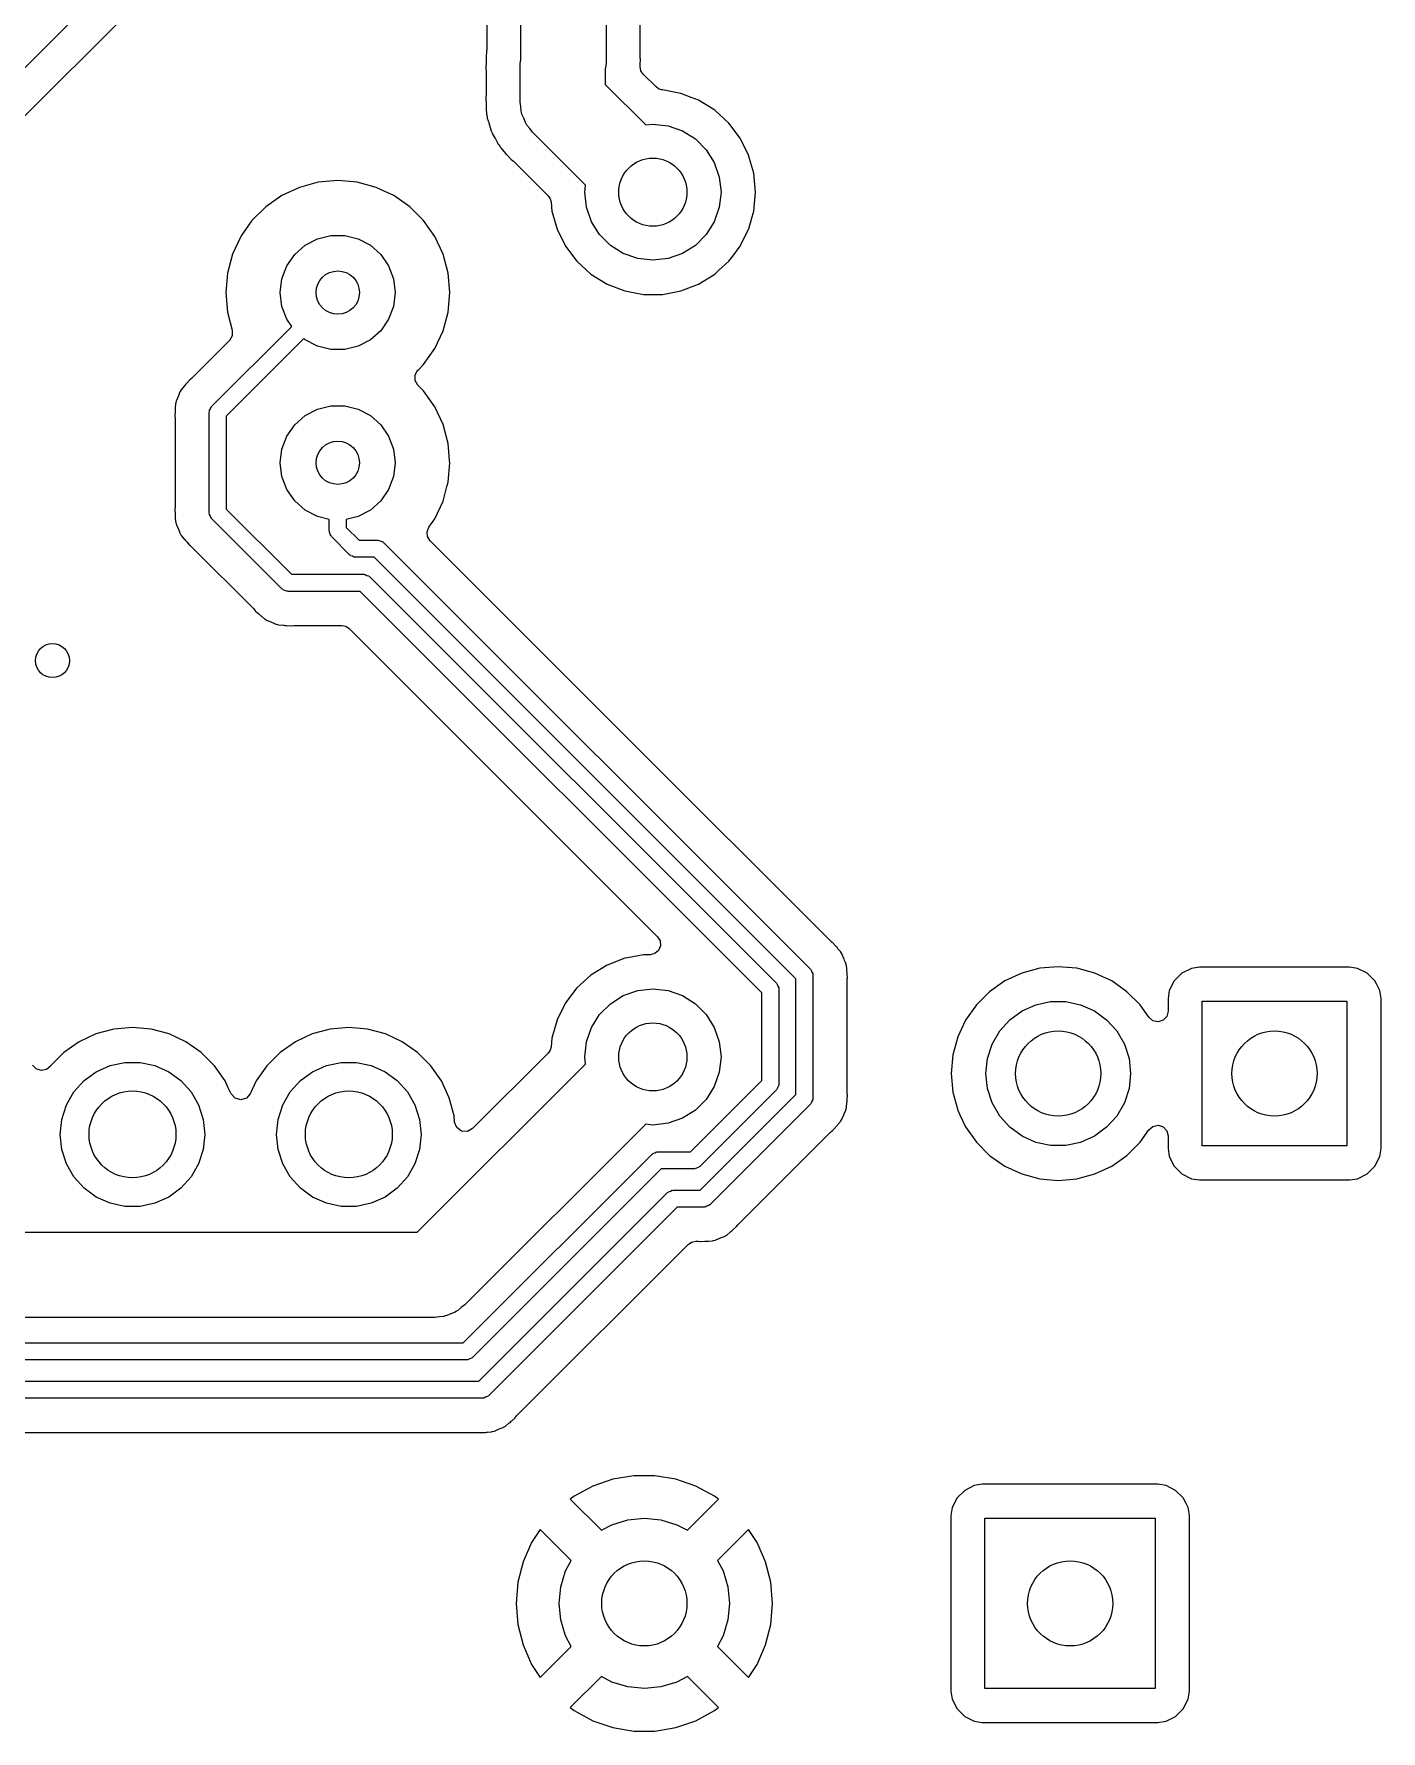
# Model space of a CAD drawing. Extents: x 0.79 to 7.48, y -4.92 to -0.79.
# Drawn here: x 4.86 to 5.482, y -2.555 to -1.77 of the extents above; entities that cross this region are included whole.
import ezdxf

# ---------------------------------------------------------------- set-up
doc = ezdxf.new("R2010")
doc.units = 0
doc.header["$MEASUREMENT"] = 0
doc.layers.add('BLACK', color=7, linetype='CONTINUOUS')

msp = doc.modelspace()

# ---------------------------------------------------------------- linework, layer by layer
at = {"layer": 'BLACK', "linetype": 'CONTINUOUS'}
for p, q in [((4.96916, -1.67185), (4.82795, -1.81306)), ((4.84515, -1.81816), (4.97427, -1.68905)), ((5.08465, -1.78148), (5.08465, -1.73599)), ((5.12402, -1.73599), (5.12402, -1.78367)), ((5.06888, -1.74454), (5.06888, -1.77746)), ((5.13978, -1.7805), (5.13978, -1.7539)), ((5.06863, -1.78134), (5.06855, -1.78214)), ((5.06865, -1.78109), (5.06863, -1.78134)), ((5.06882, -1.77791), (5.06865, -1.78109)), ((5.06888, -1.77746), (5.06882, -1.77791)), ((5.08431, -1.784), (5.08461, -1.78192)), ((5.08461, -1.78192), (5.08465, -1.78148)), ((5.13984, -1.78126), (5.13978, -1.7805)), ((5.1398, -1.78433), (5.13993, -1.7818)), ((5.13993, -1.7818), (5.13984, -1.78126)), ((5.06854, -1.7832), (5.0684, -1.78587)), ((5.0684, -1.78587), (5.06849, -1.78641)), ((5.06849, -1.78641), (5.06855, -1.78717)), ((5.06855, -1.78294), (5.06854, -1.7832)), ((5.06855, -1.78214), (5.06855, -1.78294)), ((5.06855, -1.78717), (5.06855, -1.79846)), ((5.08431, -1.80164), (5.08431, -1.784)), ((5.12372, -1.78575), (5.12369, -1.78619)), ((5.12369, -1.78619), (5.12369, -1.79348)), ((5.12402, -1.78367), (5.12372, -1.78575)), ((5.13978, -1.78473), (5.13979, -1.78447)), ((5.13978, -1.78526), (5.13978, -1.78473)), ((5.14016, -1.78713), (5.13978, -1.78526)), ((5.13979, -1.78447), (5.1398, -1.78433)), ((5.14121, -1.78871), (5.14016, -1.78713)), ((5.14713, -1.79463), (5.14121, -1.78871)), ((5.12369, -1.79348), (5.14238, -1.81218)), ((5.1483, -1.79549), (5.14713, -1.79463)), ((5.14968, -1.79597), (5.1483, -1.79549)), ((5.15005, -1.79604), (5.14968, -1.79597)), ((5.15866, -1.79765), (5.15005, -1.79604)), ((5.15005, -1.79604), (5.15005, -1.79604)), ((5.06849, -1.79923), (5.0684, -1.79977)), ((5.0684, -1.79977), (5.06854, -1.80244)), ((5.06855, -1.79846), (5.06849, -1.79923)), ((5.06854, -1.80244), (5.06855, -1.80269)), ((5.06855, -1.80269), (5.06855, -1.8035)), ((5.06855, -1.8035), (5.06863, -1.80429)), ((5.06863, -1.80429), (5.06865, -1.80455)), ((5.06865, -1.80455), (5.06879, -1.80721)), ((5.08461, -1.80372), (5.08431, -1.80164)), ((5.08476, -1.80582), (5.08461, -1.80372)), ((5.16335, -1.79947), (5.15866, -1.79765)), ((5.16683, -1.80082), (5.16335, -1.79947)), ((5.17427, -1.80543), (5.16683, -1.80082)), ((5.18075, -1.81133), (5.17427, -1.80543)), ((5.06879, -1.80721), (5.06893, -1.80775)), ((5.06893, -1.80775), (5.06907, -1.8085)), ((5.06907, -1.8085), (5.06913, -1.80905)), ((5.06913, -1.80905), (5.06996, -1.81159)), ((5.06996, -1.81159), (5.07003, -1.81183)), ((5.07003, -1.81183), (5.07072, -1.81441)), ((5.08501, -1.80648), (5.08476, -1.80582)), ((5.08511, -1.80718), (5.08501, -1.80648)), ((5.08599, -1.8091), (5.08511, -1.80718)), ((5.08672, -1.81107), (5.08599, -1.8091)), ((5.08715, -1.81164), (5.08672, -1.81107)), ((5.08744, -1.81228), (5.08715, -1.81164)), ((5.08882, -1.81387), (5.08744, -1.81228)), ((5.14238, -1.81218), (5.14567, -1.81181)), ((5.14567, -1.81181), (5.15268, -1.8126)), ((5.15268, -1.8126), (5.15933, -1.81493)), ((5.18603, -1.81832), (5.18075, -1.81133)), ((5.07072, -1.81441), (5.07097, -1.8149)), ((5.07097, -1.8149), (5.07126, -1.81561)), ((5.07126, -1.81561), (5.07143, -1.81614)), ((5.07143, -1.81614), (5.07277, -1.81845)), ((5.07277, -1.81845), (5.07289, -1.81867)), ((5.07289, -1.81867), (5.0741, -1.82105)), ((5.0741, -1.82105), (5.0741, -1.82105)), ((5.0741, -1.82105), (5.07445, -1.82148)), ((5.09008, -1.81556), (5.08882, -1.81387)), ((5.11454, -1.84002), (5.09008, -1.81556)), ((5.15933, -1.81493), (5.16531, -1.81868)), ((5.16531, -1.81868), (5.17029, -1.82367)), ((5.18993, -1.82616), (5.18603, -1.81832)), ((5.07445, -1.82148), (5.07488, -1.82211)), ((5.07488, -1.82211), (5.07516, -1.82259)), ((5.07516, -1.82259), (5.07695, -1.82458)), ((5.07695, -1.82458), (5.07711, -1.82477)), ((5.07711, -1.82477), (5.07762, -1.82539)), ((5.07762, -1.82539), (5.07818, -1.82596)), ((5.07818, -1.82596), (5.07836, -1.82614)), ((5.07836, -1.82614), (5.08015, -1.82813)), ((5.08015, -1.82813), (5.08059, -1.82845)), ((5.08059, -1.82845), (5.08118, -1.82895)), ((5.08118, -1.82895), (5.09723, -1.84501)), ((5.17029, -1.82367), (5.17405, -1.82964)), ((5.19098, -1.82986), (5.18993, -1.82616)), ((5.17405, -1.82964), (5.17638, -1.8363)), ((5.17638, -1.8363), (5.17717, -1.84331)), ((5.19233, -1.83459), (5.19098, -1.82986)), ((5.19314, -1.84331), (5.19233, -1.83459)), ((4.98229, -1.8411), (4.9741, -1.84491)), ((4.99101, -1.83876), (4.98229, -1.8411)), ((5, -1.83797), (4.99101, -1.83876)), ((5.00899, -1.83876), (5, -1.83797)), ((5.01771, -1.8411), (5.00899, -1.83876)), ((5.02144, -1.84283), (5.01771, -1.8411)), ((5.0259, -1.84491), (5.02144, -1.84283)), ((5.11417, -1.84331), (5.11454, -1.84002)), ((5.11496, -1.85032), (5.11417, -1.84331)), ((5.17717, -1.84331), (5.17638, -1.85032)), ((5.19233, -1.85203), (5.19314, -1.84331)), ((4.96671, -1.85009), (4.96033, -1.85647)), ((4.9741, -1.84491), (4.96671, -1.85009)), ((4.96671, -1.85009), (4.96671, -1.85009)), ((4.9741, -1.84491), (4.9741, -1.84491)), ((5.03329, -1.85009), (5.0259, -1.84491)), ((5.03967, -1.85647), (5.03329, -1.85009)), ((5.09723, -1.84501), (5.0982, -1.84638)), ((5.0982, -1.84638), (5.09864, -1.84801)), ((5.09864, -1.84801), (5.09901, -1.85203)), ((5.09901, -1.85203), (5.10141, -1.86045)), ((5.11729, -1.85697), (5.11496, -1.85032)), ((5.17638, -1.85032), (5.17405, -1.85697)), ((5.19127, -1.85573), (5.19233, -1.85203)), ((4.96033, -1.85647), (4.95536, -1.86357)), ((4.96033, -1.85647), (4.96033, -1.85647)), ((4.96033, -1.85647), (4.96033, -1.85647)), ((5.04485, -1.86387), (5.03967, -1.85647)), ((5.12104, -1.86294), (5.11729, -1.85697)), ((5.17405, -1.85697), (5.17029, -1.86294)), ((5.18993, -1.86045), (5.18997, -1.86033)), ((5.18997, -1.86033), (5.19127, -1.85573)), ((4.95515, -1.86387), (4.95133, -1.87205)), ((4.95536, -1.86357), (4.95515, -1.86387)), ((4.98011, -1.87214), (4.9849, -1.86789)), ((4.9849, -1.86789), (4.99058, -1.86492)), ((4.99058, -1.86492), (4.9968, -1.86338)), ((4.9968, -1.86338), (5.0032, -1.86338)), ((5.0032, -1.86338), (5.00942, -1.86492)), ((5.00942, -1.86492), (5.0151, -1.86789)), ((5.0151, -1.86789), (5.01989, -1.87214)), ((5.04867, -1.87205), (5.04485, -1.86387)), ((5.10141, -1.86045), (5.10531, -1.86829)), ((5.12603, -1.86793), (5.12104, -1.86294)), ((5.132, -1.87168), (5.12603, -1.86793)), ((5.16531, -1.86793), (5.15933, -1.87168)), ((5.17029, -1.86294), (5.16531, -1.86793)), ((5.18603, -1.86829), (5.18993, -1.86045)), ((4.95133, -1.87205), (4.949, -1.88077)), ((4.97647, -1.87741), (4.98011, -1.87214)), ((5.01989, -1.87214), (5.02353, -1.87741)), ((5.051, -1.88077), (5.04867, -1.87205)), ((5.10531, -1.86829), (5.11059, -1.87528)), ((5.11059, -1.87528), (5.11706, -1.88119)), ((5.13866, -1.87401), (5.132, -1.87168)), ((5.14567, -1.8748), (5.13866, -1.87401)), ((5.15268, -1.87401), (5.14567, -1.8748)), ((5.15933, -1.87168), (5.15268, -1.87401)), ((5.17616, -1.87946), (5.18075, -1.87528)), ((5.18075, -1.87528), (5.18212, -1.87346)), ((5.18212, -1.87346), (5.18603, -1.86829)), ((4.949, -1.88077), (4.94821, -1.88976)), ((4.97343, -1.88976), (4.9742, -1.8834)), ((4.9742, -1.8834), (4.97647, -1.87741)), ((5.02353, -1.87741), (5.0258, -1.8834)), ((5.0258, -1.8834), (5.02657, -1.88976)), ((5.05179, -1.88976), (5.051, -1.88077)), ((5.11706, -1.88119), (5.12451, -1.8858)), ((5.16683, -1.8858), (5.17427, -1.88119)), ((5.17427, -1.88119), (5.17616, -1.87946)), ((4.94821, -1.88976), (4.949, -1.89876)), ((4.9742, -1.89612), (4.97343, -1.88976)), ((5.02657, -1.88976), (5.0258, -1.89612)), ((5.051, -1.89876), (5.05179, -1.88976)), ((5.12451, -1.8858), (5.12451, -1.8858)), ((5.12451, -1.8858), (5.12451, -1.8858)), ((5.12451, -1.8858), (5.13268, -1.88896)), ((5.13268, -1.88896), (5.14129, -1.89057)), ((5.14129, -1.89057), (5.15005, -1.89057)), ((5.15005, -1.89057), (5.15866, -1.88896)), ((5.15005, -1.89057), (5.15005, -1.89057)), ((5.15866, -1.88896), (5.16683, -1.8858)), ((4.949, -1.89876), (4.95125, -1.90719)), ((4.97647, -1.90211), (4.9742, -1.89612)), ((5.0258, -1.89612), (5.02353, -1.90211)), ((5.04867, -1.90748), (5.051, -1.89876)), ((4.9417, -1.94249), (4.97876, -1.90543)), ((4.95125, -1.90719), (4.95125, -1.90972)), ((4.97876, -1.90543), (4.97647, -1.90211)), ((5.01989, -1.90739), (5.0151, -1.91163)), ((5.02353, -1.90211), (5.01989, -1.90739)), ((5.04485, -1.91566), (5.04867, -1.90748)), ((4.94999, -1.91191), (4.93242, -1.92947)), ((4.98426, -1.91107), (4.94843, -1.94691)), ((4.95125, -1.90972), (4.94999, -1.91191)), ((4.9849, -1.91163), (4.98426, -1.91107)), ((4.99058, -1.91461), (4.9849, -1.91163)), ((4.9968, -1.91614), (4.99058, -1.91461)), ((5.00942, -1.91461), (5.0032, -1.91614)), ((5.0151, -1.91163), (5.00942, -1.91461)), ((5.0032, -1.91614), (4.9968, -1.91614)), ((5.03745, -1.92528), (5.03967, -1.92305)), ((5.03967, -1.92305), (5.04485, -1.91566)), ((4.93145, -1.93023), (4.93017, -1.93171)), ((4.93161, -1.93013), (4.93145, -1.93023)), ((4.93242, -1.92947), (4.93161, -1.93013)), ((5.03578, -1.92787), (5.03661, -1.92644)), ((5.03578, -1.9304), (5.03578, -1.92787)), ((5.03705, -1.93259), (5.03578, -1.9304)), ((5.03661, -1.92644), (5.03705, -1.92568)), ((5.03705, -1.92568), (5.03745, -1.92528)), ((4.9262, -1.93789), (4.92539, -1.93967)), ((4.92633, -1.93757), (4.9262, -1.93789)), ((4.92702, -1.93573), (4.92633, -1.93757)), ((4.92713, -1.93558), (4.92702, -1.93573)), ((4.92766, -1.93469), (4.92713, -1.93558)), ((4.92774, -1.93451), (4.92766, -1.93469)), ((4.92902, -1.93304), (4.92774, -1.93451)), ((4.92924, -1.93276), (4.92902, -1.93304)), ((4.92956, -1.93234), (4.92924, -1.93276)), ((4.92993, -1.93196), (4.92956, -1.93234)), ((4.93017, -1.93171), (4.92993, -1.93196)), ((5.03967, -1.93521), (5.03705, -1.93259)), ((5.04485, -1.94261), (5.03967, -1.93521)), ((4.92477, -1.94475), (4.92463, -1.9467)), ((4.92463, -1.9467), (4.92467, -1.94688)), ((4.92478, -1.9444), (4.92477, -1.94475)), ((4.9248, -1.94373), (4.92478, -1.94387)), ((4.92478, -1.94387), (4.92478, -1.9444)), ((4.92486, -1.94334), (4.9248, -1.94373)), ((4.9249, -1.94299), (4.92486, -1.94334)), ((4.92504, -1.94104), (4.9249, -1.94299)), ((4.9251, -1.94087), (4.92504, -1.94104)), ((4.92536, -1.93986), (4.9251, -1.94087)), ((4.92539, -1.93967), (4.92536, -1.93986)), ((4.94055, -1.94528), (4.94065, -1.94497)), ((4.94055, -1.9915), (4.94055, -1.94528)), ((4.9406, -1.94466), (4.94102, -1.94384)), ((4.94065, -1.94497), (4.9406, -1.94466)), ((4.94102, -1.94384), (4.9413, -1.94296)), ((4.9413, -1.94296), (4.94156, -1.94277)), ((4.94156, -1.94277), (4.9417, -1.94249)), ((4.98011, -1.95088), (4.9849, -1.94663)), ((4.9849, -1.94663), (4.99058, -1.94366)), ((4.99058, -1.94366), (4.9968, -1.94212)), ((4.9968, -1.94212), (5.0032, -1.94212)), ((5.0032, -1.94212), (5.00942, -1.94366)), ((5.00942, -1.94366), (5.0151, -1.94663)), ((5.0151, -1.94663), (5.01989, -1.95088)), ((5.04867, -1.95079), (5.04485, -1.94261)), ((4.92467, -1.94688), (4.92478, -1.94792)), ((4.92478, -1.94792), (4.92478, -1.98885)), ((4.94843, -1.94691), (4.94843, -1.98987)), ((4.97647, -1.95615), (4.98011, -1.95088)), ((5.01989, -1.95088), (5.02353, -1.95615)), ((5.051, -1.95951), (5.04867, -1.95079)), ((4.97343, -1.9685), (4.9742, -1.96214)), ((4.9742, -1.96214), (4.97647, -1.95615)), ((5.02353, -1.95615), (5.0258, -1.96214)), ((5.0258, -1.96214), (5.02657, -1.9685)), ((5.05135, -1.96345), (5.051, -1.95951)), ((4.9742, -1.97486), (4.97343, -1.9685)), ((5.02657, -1.9685), (5.0258, -1.97486)), ((5.051, -1.9775), (5.05179, -1.9685)), ((5.0517, -1.96749), (5.05135, -1.96345)), ((5.05179, -1.9685), (5.0517, -1.96749)), ((4.97647, -1.98085), (4.9742, -1.97486)), ((5.0258, -1.97486), (5.02353, -1.98085)), ((5.05047, -1.97949), (5.051, -1.9775)), ((4.98011, -1.98613), (4.97647, -1.98085)), ((5.02353, -1.98085), (5.01989, -1.98613)), ((5.04867, -1.98622), (5.05047, -1.97949)), ((4.92467, -1.98989), (4.92463, -1.99008)), ((4.92463, -1.99008), (4.92477, -1.99203)), ((4.92478, -1.98885), (4.92467, -1.98989)), ((4.92477, -1.99203), (4.92478, -1.99238)), ((4.92478, -1.99238), (4.92478, -1.99291)), ((4.92478, -1.99291), (4.92486, -1.99343)), ((4.92486, -1.99343), (4.9249, -1.99378)), ((4.9249, -1.99378), (4.92504, -1.99573)), ((4.94065, -1.9918), (4.94055, -1.9915)), ((4.9406, -1.99211), (4.94065, -1.9918)), ((4.94102, -1.99293), (4.9406, -1.99211)), ((4.9413, -1.99381), (4.94102, -1.99293)), ((4.94156, -1.994), (4.9413, -1.99381)), ((4.94843, -1.98987), (4.97864, -2.02008)), ((4.9849, -1.99037), (4.98011, -1.98613)), ((4.99058, -1.99335), (4.9849, -1.99037)), ((4.99606, -1.9947), (4.99058, -1.99335)), ((5.00942, -1.99335), (5.00394, -1.9947)), ((5.0151, -1.99037), (5.00942, -1.99335)), ((5.01989, -1.98613), (5.0151, -1.99037)), ((5.04485, -1.9944), (5.04867, -1.98622)), ((4.92504, -1.99573), (4.9251, -1.99591)), ((4.9251, -1.99591), (4.92536, -1.99692)), ((4.92536, -1.99692), (4.92538, -1.99704)), ((4.92538, -1.99704), (4.92539, -1.99711)), ((4.92539, -1.99711), (4.9262, -1.99888)), ((4.9262, -1.99888), (4.92633, -1.99921)), ((4.92633, -1.99921), (4.92694, -2.00085)), ((4.92694, -2.00085), (4.92702, -2.00104)), ((4.92702, -2.00104), (4.92713, -2.00119)), ((4.92713, -2.00119), (4.92766, -2.00209)), ((4.9417, -1.99428), (4.94156, -1.994)), ((4.97422, -2.0268), (4.9417, -1.99428)), ((4.99606, -2), (4.99606, -1.9947)), ((4.99616, -2.0003), (4.99606, -2)), ((4.99611, -2.00062), (4.99616, -2.0003)), ((4.99653, -2.00144), (4.99611, -2.00062)), ((4.99681, -2.00231), (4.99653, -2.00144)), ((5.00394, -1.9947), (5.00394, -1.99837)), ((5.00394, -1.99837), (5.0099, -2.00433)), ((5.0413, -2.00038), (5.04213, -1.99829)), ((5.04149, -2.00263), (5.0413, -2.00038)), ((5.04213, -1.99829), (5.04485, -1.9944)), ((4.92766, -2.00209), (4.92774, -2.00226)), ((4.92774, -2.00226), (4.92774, -2.00226)), ((4.92774, -2.00226), (4.92902, -2.00374)), ((4.92902, -2.00374), (4.92924, -2.00401)), ((4.92924, -2.00401), (4.92956, -2.00443)), ((4.92956, -2.00443), (4.92993, -2.00481)), ((4.92993, -2.00481), (4.93017, -2.00507)), ((4.93017, -2.00507), (4.93145, -2.00654)), ((4.93145, -2.00654), (4.93161, -2.00665)), ((4.93161, -2.00665), (4.93242, -2.0073)), ((4.93242, -2.0073), (4.9612, -2.03608)), ((4.99707, -2.0025), (4.99681, -2.00231)), ((4.99722, -2.00278), (4.99707, -2.0025)), ((5.00548, -2.01105), (4.99722, -2.00278)), ((5.0099, -2.00433), (5.01853, -2.00433)), ((5.01853, -2.00433), (5.01883, -2.00443)), ((5.01883, -2.00443), (5.01915, -2.00438)), ((5.01915, -2.00438), (5.01997, -2.0048)), ((5.01997, -2.0048), (5.02085, -2.00508)), ((5.02085, -2.00508), (5.02103, -2.00534)), ((5.02103, -2.00534), (5.02131, -2.00548)), ((5.02131, -2.00548), (5.21853, -2.2027)), ((5.04267, -2.00454), (5.04149, -2.00263)), ((5.13413, -2.096), (5.04267, -2.00454)), ((5.00577, -2.0112), (5.00548, -2.01105)), ((5.00595, -2.01145), (5.00577, -2.0112)), ((5.00683, -2.01174), (5.00595, -2.01145)), ((5.00765, -2.01216), (5.00683, -2.01174)), ((5.00797, -2.01211), (5.00765, -2.01216)), ((5.00827, -2.0122), (5.00797, -2.01211)), ((5.0169, -2.0122), (5.00827, -2.0122)), ((5.21181, -2.20712), (5.0169, -2.0122)), ((4.97864, -2.02008), (5.01201, -2.02008)), ((5.01201, -2.02008), (5.01231, -2.02018)), ((5.01231, -2.02018), (5.01262, -2.02013)), ((5.01262, -2.02013), (5.01345, -2.02055)), ((5.01345, -2.02055), (5.01432, -2.02083)), ((5.01432, -2.02083), (5.01451, -2.02109)), ((5.01451, -2.02109), (5.01479, -2.02123)), ((5.01479, -2.02123), (5.20278, -2.20922)), ((4.97451, -2.02694), (4.97422, -2.0268)), ((4.97469, -2.0272), (4.97451, -2.02694)), ((4.97557, -2.02749), (4.97469, -2.0272)), ((4.97639, -2.0279), (4.97557, -2.02749)), ((4.9767, -2.02785), (4.97639, -2.0279)), ((4.97701, -2.02795), (4.9767, -2.02785)), ((5.01038, -2.02795), (4.97701, -2.02795)), ((5.19606, -2.21364), (5.01038, -2.02795)), ((4.9612, -2.03608), (4.96186, -2.03689)), ((4.96186, -2.03689), (4.96196, -2.03705)), ((4.96196, -2.03705), (4.96196, -2.03705)), ((4.96196, -2.03705), (4.96196, -2.03705)), ((4.96196, -2.03705), (4.96344, -2.03833)), ((4.96344, -2.03833), (4.96369, -2.03857)), ((4.96369, -2.03857), (4.96407, -2.03895)), ((4.96407, -2.03895), (4.96449, -2.03926)), ((4.96449, -2.03926), (4.96477, -2.03948)), ((4.96477, -2.03948), (4.96624, -2.04076)), ((4.96624, -2.04076), (4.96642, -2.04084)), ((4.96642, -2.04084), (4.96731, -2.04137)), ((4.96731, -2.04137), (4.96747, -2.04149)), ((4.96747, -2.04149), (4.96747, -2.04149)), ((4.96747, -2.04149), (4.96747, -2.04149)), ((4.96747, -2.04149), (4.9693, -2.04217)), ((4.9693, -2.04217), (4.96962, -2.0423)), ((4.96962, -2.0423), (4.97016, -2.04255)), ((4.97016, -2.04255), (4.9714, -2.04312)), ((4.9714, -2.04312), (4.97159, -2.04314)), ((4.97159, -2.04314), (4.9726, -2.0434)), ((4.9726, -2.0434), (4.97277, -2.04347)), ((4.97277, -2.04347), (4.97472, -2.04361)), ((4.97472, -2.04361), (4.97507, -2.04364)), ((4.97507, -2.04364), (4.9756, -2.04372)), ((4.9756, -2.04372), (4.97613, -2.04372)), ((4.97613, -2.04372), (4.97648, -2.04373)), ((4.97648, -2.04373), (4.97843, -2.04387)), ((4.97843, -2.04387), (4.97861, -2.04383)), ((4.97861, -2.04383), (4.97965, -2.04372)), ((4.97965, -2.04372), (5.00182, -2.04372)), ((5.00182, -2.04372), (5.00369, -2.04409)), ((5.00369, -2.04409), (5.00528, -2.04515)), ((5.00528, -2.04515), (5.14783, -2.18771)), ((5.22781, -2.18968), (5.13413, -2.096)), ((5.14783, -2.18771), (5.14903, -2.18965)), ((5.14903, -2.18965), (5.1492, -2.19193)), ((5.22862, -2.19034), (5.22781, -2.18968)), ((5.13268, -2.19765), (5.12451, -2.20082)), ((5.13397, -2.19741), (5.13268, -2.19765)), ((5.14129, -2.19604), (5.13397, -2.19741)), ((5.14438, -2.19604), (5.14129, -2.19604)), ((5.1466, -2.19551), (5.14438, -2.19604)), ((5.14833, -2.19403), (5.1466, -2.19551)), ((5.1492, -2.19193), (5.14833, -2.19403)), ((5.22878, -2.19044), (5.22862, -2.19034)), ((5.23007, -2.19192), (5.22878, -2.19044)), ((5.22878, -2.19044), (5.22878, -2.19044)), ((5.22878, -2.19044), (5.22878, -2.19044)), ((5.2303, -2.19217), (5.23007, -2.19192)), ((5.23068, -2.19255), (5.2303, -2.19217)), ((5.23095, -2.19291), (5.23068, -2.19255)), ((5.231, -2.19297), (5.23095, -2.19291)), ((5.23121, -2.19324), (5.231, -2.19297)), ((5.23137, -2.19343), (5.23121, -2.19324)), ((5.2325, -2.19472), (5.23137, -2.19343)), ((5.23257, -2.19489), (5.2325, -2.19472)), ((5.23311, -2.19579), (5.23257, -2.19489)), ((5.23322, -2.19594), (5.23311, -2.19579)), ((5.2339, -2.19778), (5.23322, -2.19594)), ((5.23404, -2.1981), (5.2339, -2.19778)), ((5.11706, -2.20543), (5.11059, -2.21133)), ((5.12451, -2.20082), (5.11706, -2.20543)), ((5.21853, -2.2027), (5.21868, -2.20298)), ((5.21868, -2.20298), (5.21893, -2.20317)), ((5.21893, -2.20317), (5.21922, -2.20405)), ((5.21922, -2.20405), (5.21964, -2.20487)), ((5.21964, -2.20487), (5.21959, -2.20518)), ((5.21959, -2.20518), (5.21969, -2.20548)), ((5.21969, -2.20548), (5.21969, -2.26231)), ((5.23433, -2.19873), (5.23404, -2.1981)), ((5.23485, -2.19988), (5.23433, -2.19873)), ((5.23488, -2.20006), (5.23485, -2.19988)), ((5.23513, -2.20108), (5.23488, -2.20006)), ((5.2352, -2.20125), (5.23513, -2.20108)), ((5.23528, -2.20231), (5.2352, -2.20125)), ((5.23534, -2.2032), (5.23528, -2.20231)), ((5.23538, -2.20355), (5.23534, -2.2032)), ((5.23545, -2.20408), (5.23538, -2.20355)), ((5.23545, -2.20461), (5.23545, -2.20408)), ((5.23545, -2.20408), (5.23545, -2.20408)), ((5.23547, -2.20495), (5.23545, -2.20461)), ((5.2356, -2.2069), (5.23547, -2.20495)), ((5.31617, -2.20454), (5.30836, -2.20818)), ((5.32449, -2.20231), (5.31617, -2.20454)), ((5.33307, -2.20156), (5.32449, -2.20231)), ((5.34165, -2.20231), (5.33307, -2.20156)), ((5.34997, -2.20454), (5.34165, -2.20231)), ((5.35373, -2.20629), (5.34997, -2.20454)), ((5.39022, -2.2046), (5.38669, -2.20814)), ((5.39467, -2.20234), (5.39022, -2.2046)), ((5.39652, -2.20204), (5.39467, -2.20234)), ((5.39467, -2.20234), (5.39467, -2.20234)), ((5.39467, -2.20234), (5.39467, -2.20234)), ((5.39837, -2.20175), (5.39652, -2.20204)), ((5.46778, -2.20175), (5.39837, -2.20175)), ((5.47147, -2.20234), (5.46778, -2.20175)), ((5.47592, -2.2046), (5.47147, -2.20234)), ((5.47945, -2.20814), (5.47592, -2.2046)), ((5.11059, -2.21133), (5.10531, -2.21832)), ((5.132, -2.21493), (5.13866, -2.2126)), ((5.13866, -2.2126), (5.14567, -2.21181)), ((5.14567, -2.21181), (5.15268, -2.2126)), ((5.15268, -2.2126), (5.15933, -2.21493)), ((5.19606, -2.25416), (5.19606, -2.21364)), ((5.20278, -2.20922), (5.20293, -2.20951)), ((5.20293, -2.20951), (5.20319, -2.20969)), ((5.20319, -2.20969), (5.20347, -2.21057)), ((5.20347, -2.21057), (5.20389, -2.21139)), ((5.20389, -2.21139), (5.20384, -2.21171)), ((5.20384, -2.21171), (5.20394, -2.21201)), ((5.20394, -2.21201), (5.20394, -2.25579)), ((5.21181, -2.26068), (5.21181, -2.20712)), ((5.23545, -2.20813), (5.23556, -2.20709)), ((5.23545, -2.25098), (5.23545, -2.20813)), ((5.23556, -2.20709), (5.2356, -2.2069)), ((5.3013, -2.21313), (5.29521, -2.21922)), ((5.30836, -2.20818), (5.3013, -2.21313)), ((5.35778, -2.20818), (5.35373, -2.20629)), ((5.36484, -2.21313), (5.35778, -2.20818)), ((5.37093, -2.21922), (5.36484, -2.21313)), ((5.38442, -2.21259), (5.38384, -2.21628)), ((5.38669, -2.20814), (5.38442, -2.21259)), ((5.48013, -2.20948), (5.47945, -2.20814)), ((5.48172, -2.21259), (5.48013, -2.20948)), ((5.4823, -2.21628), (5.48172, -2.21259)), ((5.10531, -2.21832), (5.10141, -2.22616)), ((5.12104, -2.22367), (5.12603, -2.21868)), ((5.12603, -2.21868), (5.132, -2.21493)), ((5.15933, -2.21493), (5.16531, -2.21868)), ((5.16531, -2.21868), (5.17029, -2.22367)), ((5.29521, -2.21922), (5.29027, -2.22627)), ((5.31634, -2.222), (5.32273, -2.21916)), ((5.32273, -2.21916), (5.32957, -2.2177)), ((5.32957, -2.2177), (5.33657, -2.2177)), ((5.33657, -2.2177), (5.34341, -2.21916)), ((5.34341, -2.21916), (5.3498, -2.222)), ((5.3749, -2.22489), (5.37093, -2.21922)), ((5.38384, -2.21628), (5.38384, -2.22217)), ((5.39961, -2.28445), (5.39961, -2.21752)), ((5.39961, -2.21752), (5.46654, -2.21752)), ((5.46654, -2.21752), (5.46654, -2.28445)), ((5.4823, -2.25197), (5.4823, -2.21628)), ((5.10141, -2.22616), (5.09901, -2.23459)), ((5.11729, -2.22964), (5.12104, -2.22367)), ((5.17029, -2.22367), (5.17405, -2.22964)), ((5.29027, -2.22627), (5.28663, -2.23408)), ((5.306, -2.23131), (5.31068, -2.22612)), ((5.31068, -2.22612), (5.31634, -2.222)), ((5.3498, -2.222), (5.35546, -2.22612)), ((5.35546, -2.22612), (5.36014, -2.23131)), ((5.37496, -2.22497), (5.3749, -2.22489)), ((5.37682, -2.22656), (5.37496, -2.22497)), ((5.37921, -2.22705), (5.37682, -2.22656)), ((5.38154, -2.22631), (5.37921, -2.22705)), ((5.38323, -2.22454), (5.38154, -2.22631)), ((5.38384, -2.22217), (5.38323, -2.22454)), ((4.88041, -2.23633), (4.87335, -2.24128)), ((4.88822, -2.23269), (4.88041, -2.23633)), ((4.89654, -2.23046), (4.88822, -2.23269)), ((4.90512, -2.22971), (4.89654, -2.23046)), ((4.9137, -2.23046), (4.90512, -2.22971)), ((4.92202, -2.23269), (4.9137, -2.23046)), ((4.9259, -2.2345), (4.92202, -2.23269)), ((4.92983, -2.23633), (4.9259, -2.2345)), ((4.93688, -2.24128), (4.92983, -2.23633)), ((4.98041, -2.23633), (4.97335, -2.24128)), ((4.98822, -2.23269), (4.98041, -2.23633)), ((4.99654, -2.23046), (4.98822, -2.23269)), ((5.00512, -2.22971), (4.99654, -2.23046)), ((5.0137, -2.23046), (5.00512, -2.22971)), ((5.02202, -2.23269), (5.0137, -2.23046)), ((5.0259, -2.2345), (5.02202, -2.23269)), ((5.02983, -2.23633), (5.0259, -2.2345)), ((5.03688, -2.24128), (5.02983, -2.23633)), ((5.09901, -2.23459), (5.09864, -2.23861)), ((5.11417, -2.24331), (5.11496, -2.2363)), ((5.11496, -2.2363), (5.11729, -2.22964)), ((5.17405, -2.22964), (5.17638, -2.2363)), ((5.17638, -2.2363), (5.17717, -2.24331)), ((5.28663, -2.23408), (5.2844, -2.2424)), ((5.3025, -2.23737), (5.306, -2.23131)), ((5.36014, -2.23131), (5.36364, -2.23737)), ((4.87335, -2.24128), (4.86726, -2.24737)), ((4.94298, -2.24737), (4.93688, -2.24128)), ((4.97335, -2.24128), (4.96726, -2.24737)), ((5.04298, -2.24737), (5.03688, -2.24128)), ((5.09723, -2.24161), (5.06236, -2.27648)), ((5.0982, -2.24023), (5.09723, -2.24161)), ((5.09864, -2.23861), (5.0982, -2.24023)), ((5.11454, -2.24659), (5.11417, -2.24331)), ((5.17717, -2.24331), (5.17638, -2.25032)), ((5.2844, -2.2424), (5.28365, -2.25098)), ((5.29961, -2.25098), (5.30034, -2.24403)), ((5.30034, -2.24403), (5.3025, -2.23737)), ((5.36364, -2.23737), (5.3658, -2.24403)), ((5.3658, -2.24403), (5.36654, -2.25098)), ((4.86056, -2.24887), (4.85888, -2.24709)), ((4.86289, -2.2496), (4.86056, -2.24887)), ((4.86529, -2.24911), (4.86289, -2.2496)), ((4.86715, -2.24753), (4.86529, -2.24911)), ((4.86726, -2.24737), (4.86715, -2.24753)), ((4.86726, -2.24737), (4.86726, -2.24737)), ((4.86726, -2.24737), (4.86726, -2.24737)), ((4.88273, -2.25426), (4.88839, -2.25015)), ((4.88839, -2.25015), (4.89478, -2.24731)), ((4.89478, -2.24731), (4.90162, -2.24585)), ((4.90162, -2.24585), (4.90862, -2.24585)), ((4.90862, -2.24585), (4.91546, -2.24731)), ((4.91546, -2.24731), (4.92185, -2.25015)), ((4.92185, -2.25015), (4.92751, -2.25426)), ((4.94792, -2.25442), (4.94298, -2.24737)), ((4.96726, -2.24737), (4.96232, -2.25442)), ((4.98273, -2.25426), (4.98839, -2.25015)), ((4.98839, -2.25015), (4.99478, -2.24731)), ((4.99478, -2.24731), (5.00162, -2.24585)), ((5.00162, -2.24585), (5.00862, -2.24585)), ((5.00862, -2.24585), (5.01546, -2.24731)), ((5.01546, -2.24731), (5.02185, -2.25015)), ((5.02185, -2.25015), (5.02751, -2.25426)), ((5.03673, -2.32441), (5.11454, -2.24659)), ((5.04792, -2.25442), (5.04298, -2.24737)), ((5.17638, -2.25032), (5.17405, -2.25697)), ((5.23545, -2.25967), (5.23545, -2.25098)), ((5.28365, -2.25098), (5.2844, -2.25957)), ((5.30034, -2.25794), (5.29961, -2.25098)), ((5.36654, -2.25098), (5.3658, -2.25794)), ((5.4823, -2.28569), (5.4823, -2.25197)), ((4.87455, -2.26552), (4.87804, -2.25946)), ((4.87804, -2.25946), (4.88273, -2.25426)), ((4.92751, -2.25426), (4.93219, -2.25946)), ((4.93219, -2.25946), (4.93569, -2.26552)), ((4.94939, -2.25759), (4.94792, -2.25442)), ((4.95069, -2.26038), (4.94939, -2.25759)), ((4.9525, -2.26243), (4.95069, -2.26038)), ((4.95954, -2.26038), (4.95774, -2.26243)), ((4.96232, -2.25442), (4.95954, -2.26038)), ((4.97455, -2.26552), (4.97804, -2.25946)), ((4.97804, -2.25946), (4.98273, -2.25426)), ((5.02751, -2.25426), (5.03219, -2.25946)), ((5.03219, -2.25946), (5.03569, -2.26552)), ((5.05156, -2.26223), (5.04792, -2.25442)), ((5.16302, -2.2872), (5.19606, -2.25416)), ((5.20278, -2.25857), (5.16743, -2.29393)), ((5.16757, -2.30492), (5.21181, -2.26068)), ((5.17405, -2.25697), (5.17029, -2.26294)), ((5.20293, -2.25829), (5.20278, -2.25857)), ((5.20319, -2.2581), (5.20293, -2.25829)), ((5.20347, -2.25723), (5.20319, -2.2581)), ((5.20389, -2.25641), (5.20347, -2.25723)), ((5.20394, -2.25579), (5.20384, -2.25609)), ((5.20384, -2.25609), (5.20389, -2.25641)), ((5.23556, -2.26071), (5.23545, -2.25967)), ((5.2356, -2.26089), (5.23556, -2.26071)), ((5.2844, -2.25957), (5.28663, -2.26789)), ((5.3025, -2.2646), (5.30034, -2.25794)), ((5.3658, -2.25794), (5.36364, -2.2646)), ((4.87238, -2.27218), (4.87455, -2.26552)), ((4.93569, -2.26552), (4.93785, -2.27218)), ((4.95512, -2.2632), (4.9525, -2.26243)), ((4.95774, -2.26243), (4.95512, -2.2632)), ((4.97238, -2.27218), (4.97455, -2.26552)), ((5.03569, -2.26552), (5.03785, -2.27218)), ((5.05379, -2.27055), (5.05156, -2.26223)), ((5.16531, -2.26793), (5.15933, -2.27168)), ((5.17029, -2.26294), (5.16531, -2.26793)), ((5.21853, -2.2651), (5.17199, -2.31164)), ((5.21868, -2.26481), (5.21853, -2.2651)), ((5.21893, -2.26463), (5.21868, -2.26481)), ((5.21922, -2.26375), (5.21893, -2.26463)), ((5.21964, -2.26293), (5.21922, -2.26375)), ((5.21969, -2.26231), (5.21959, -2.26261)), ((5.21959, -2.26261), (5.21964, -2.26293)), ((5.23404, -2.2697), (5.23485, -2.26792)), ((5.23485, -2.26792), (5.23488, -2.26773)), ((5.23488, -2.26773), (5.23513, -2.26672)), ((5.23513, -2.26672), (5.2352, -2.26654)), ((5.2352, -2.26654), (5.23534, -2.26459)), ((5.23534, -2.26459), (5.23538, -2.26425)), ((5.23538, -2.26425), (5.23545, -2.26372)), ((5.23545, -2.26319), (5.23547, -2.26284)), ((5.23545, -2.26372), (5.23545, -2.26319)), ((5.23547, -2.26284), (5.2356, -2.26089)), ((5.28663, -2.26789), (5.28763, -2.27002)), ((5.306, -2.27065), (5.3025, -2.2646)), ((5.36364, -2.2646), (5.36014, -2.27065)), ((4.87165, -2.27913), (4.87238, -2.27218)), ((4.93785, -2.27218), (4.93858, -2.27913)), ((4.97165, -2.27913), (4.97238, -2.27218)), ((5.03785, -2.27218), (5.03858, -2.27913)), ((5.05404, -2.27346), (5.05379, -2.27055)), ((5.05379, -2.27055), (5.05379, -2.27055)), ((5.05503, -2.276), (5.05404, -2.27346)), ((5.05724, -2.27762), (5.05503, -2.276)), ((5.14238, -2.27443), (5.0588, -2.35801)), ((5.06236, -2.27648), (5.05996, -2.2778)), ((5.14567, -2.2748), (5.14238, -2.27443)), ((5.15268, -2.27401), (5.14567, -2.2748)), ((5.15933, -2.27168), (5.15268, -2.27401)), ((5.22878, -2.27736), (5.23007, -2.27588)), ((5.23007, -2.27588), (5.2303, -2.27563)), ((5.2303, -2.27563), (5.23068, -2.27525)), ((5.23068, -2.27525), (5.231, -2.27482)), ((5.231, -2.27482), (5.23121, -2.27455)), ((5.23121, -2.27455), (5.2325, -2.27308)), ((5.2325, -2.27308), (5.23257, -2.2729)), ((5.23257, -2.2729), (5.23311, -2.27201)), ((5.23311, -2.272), (5.23322, -2.27185)), ((5.23311, -2.27201), (5.23311, -2.272)), ((5.23322, -2.27185), (5.2339, -2.27002)), ((5.2339, -2.27002), (5.23404, -2.2697)), ((5.28763, -2.27002), (5.29027, -2.27569)), ((5.29027, -2.27569), (5.29521, -2.28275)), ((5.31068, -2.27585), (5.306, -2.27065)), ((5.31634, -2.27997), (5.31068, -2.27585)), ((5.35546, -2.27585), (5.3498, -2.27997)), ((5.36014, -2.27065), (5.35546, -2.27585)), ((5.37496, -2.277), (5.37682, -2.27541)), ((5.37682, -2.27541), (5.37921, -2.27492)), ((5.37921, -2.27492), (5.38154, -2.27566)), ((5.38154, -2.27566), (5.38323, -2.27743)), ((4.87238, -2.28609), (4.87165, -2.27913)), ((4.93858, -2.27913), (4.93785, -2.28609)), ((4.97238, -2.28609), (4.97165, -2.27913)), ((5.03858, -2.27913), (5.03785, -2.28609)), ((5.05996, -2.2778), (5.05724, -2.27762)), ((5.185, -2.32092), (5.22781, -2.27812)), ((5.22781, -2.27812), (5.22862, -2.27746)), ((5.22862, -2.27746), (5.22878, -2.27736)), ((5.29521, -2.28275), (5.3013, -2.28884)), ((5.32273, -2.28281), (5.31634, -2.27997)), ((5.32957, -2.28427), (5.32273, -2.28281)), ((5.33657, -2.28427), (5.32957, -2.28427)), ((5.34341, -2.28281), (5.33657, -2.28427)), ((5.3498, -2.27997), (5.34341, -2.28281)), ((5.36484, -2.28884), (5.37093, -2.28275)), ((5.37093, -2.28275), (5.37496, -2.277)), ((5.38323, -2.27743), (5.38384, -2.2798)), ((5.38384, -2.2798), (5.38384, -2.28569)), ((4.87455, -2.29275), (4.87238, -2.28609)), ((4.93785, -2.28609), (4.93569, -2.29275)), ((4.97455, -2.29275), (4.97238, -2.28609)), ((5.03785, -2.28609), (5.03569, -2.29275)), ((5.05793, -2.37559), (5.14516, -2.28836)), ((5.14516, -2.28836), (5.14544, -2.28821)), ((5.14544, -2.28821), (5.14563, -2.28796)), ((5.14563, -2.28796), (5.14651, -2.28767)), ((5.14651, -2.28767), (5.14733, -2.28725)), ((5.14733, -2.28725), (5.14764, -2.2873)), ((5.14764, -2.2873), (5.14794, -2.2872)), ((5.14794, -2.2872), (5.16302, -2.2872)), ((5.3013, -2.28884), (5.30836, -2.29378)), ((5.35778, -2.29378), (5.36484, -2.28884)), ((5.38384, -2.28569), (5.38384, -2.28569)), ((5.38384, -2.28569), (5.38442, -2.28938)), ((5.38442, -2.28938), (5.38442, -2.28938)), ((5.38442, -2.28938), (5.38442, -2.28938)), ((5.38442, -2.28938), (5.38669, -2.29383)), ((5.46654, -2.28445), (5.39961, -2.28445)), ((5.47945, -2.29383), (5.48172, -2.28938)), ((5.48172, -2.28938), (5.4823, -2.28569)), ((4.87804, -2.2988), (4.87455, -2.29275)), ((4.88273, -2.304), (4.87804, -2.2988)), ((4.93219, -2.2988), (4.92751, -2.304)), ((4.93569, -2.29275), (4.93219, -2.2988)), ((4.97804, -2.2988), (4.97455, -2.29275)), ((4.98273, -2.304), (4.97804, -2.2988)), ((5.03219, -2.2988), (5.02751, -2.304)), ((5.03569, -2.29275), (5.03219, -2.2988)), ((5.14958, -2.29508), (5.06234, -2.38231)), ((5.16465, -2.29508), (5.14958, -2.29508)), ((5.16495, -2.29498), (5.16465, -2.29508)), ((5.16526, -2.29503), (5.16495, -2.29498)), ((5.16609, -2.29461), (5.16526, -2.29503)), ((5.16696, -2.29433), (5.16609, -2.29461)), ((5.16715, -2.29407), (5.16696, -2.29433)), ((5.16743, -2.29393), (5.16715, -2.29407)), ((5.30836, -2.29378), (5.31617, -2.29742)), ((5.31617, -2.29742), (5.32449, -2.29965)), ((5.32449, -2.29965), (5.33307, -2.3004)), ((5.33307, -2.3004), (5.34165, -2.29965)), ((5.34165, -2.29965), (5.34997, -2.29742)), ((5.34997, -2.29742), (5.35778, -2.29378)), ((5.38669, -2.29383), (5.39022, -2.29736)), ((5.39022, -2.29736), (5.39022, -2.29736)), ((5.39022, -2.29736), (5.39467, -2.29963)), ((5.39467, -2.29963), (5.39837, -2.30022)), ((5.46778, -2.30022), (5.47147, -2.29963)), ((5.47147, -2.29963), (5.47592, -2.29736)), ((5.47592, -2.29736), (5.47945, -2.29383)), ((4.88839, -2.30812), (4.88273, -2.304)), ((4.92751, -2.304), (4.92185, -2.30812)), ((4.98839, -2.30812), (4.98273, -2.304)), ((5.02751, -2.304), (5.02185, -2.30812)), ((5.06527, -2.39331), (5.1525, -2.30607)), ((5.1525, -2.30607), (5.15278, -2.30593)), ((5.15278, -2.30593), (5.15297, -2.30567)), ((5.15297, -2.30567), (5.15384, -2.30539)), ((5.15384, -2.30539), (5.15467, -2.30497)), ((5.15467, -2.30497), (5.15498, -2.30502)), ((5.15498, -2.30502), (5.15528, -2.30492)), ((5.15528, -2.30492), (5.16757, -2.30492)), ((5.39837, -2.30022), (5.46778, -2.30022)), ((4.89478, -2.31096), (4.88839, -2.30812)), ((4.90162, -2.31242), (4.89478, -2.31096)), ((4.90862, -2.31242), (4.90162, -2.31242)), ((4.91546, -2.31096), (4.90862, -2.31242)), ((4.92185, -2.30812), (4.91546, -2.31096)), ((4.99478, -2.31096), (4.98839, -2.30812)), ((5.00162, -2.31242), (4.99478, -2.31096)), ((5.00862, -2.31242), (5.00162, -2.31242)), ((5.01546, -2.31096), (5.00862, -2.31242)), ((5.02185, -2.30812), (5.01546, -2.31096)), ((5.15691, -2.3128), (5.06968, -2.40003)), ((5.1692, -2.3128), (5.15691, -2.3128)), ((5.1695, -2.3127), (5.1692, -2.3128)), ((5.16982, -2.31275), (5.1695, -2.3127)), ((5.17064, -2.31233), (5.16982, -2.31275)), ((5.17152, -2.31204), (5.17064, -2.31233)), ((5.1717, -2.31179), (5.17152, -2.31204)), ((5.17199, -2.31164), (5.1717, -2.31179)), ((5.18214, -2.32379), (5.18252, -2.32341)), ((5.18252, -2.32341), (5.18277, -2.32318)), ((5.18277, -2.32318), (5.18425, -2.32189)), ((5.18425, -2.32189), (5.18435, -2.32173)), ((5.18435, -2.32173), (5.185, -2.32092)), ((4.52459, -2.32441), (5.03673, -2.32441)), ((5.0827, -2.40931), (5.16201, -2.32999)), ((5.16201, -2.32999), (5.1636, -2.32893)), ((5.1636, -2.32893), (5.16547, -2.32856)), ((5.16547, -2.32856), (5.16656, -2.32856)), ((5.16656, -2.32856), (5.1676, -2.32867)), ((5.1676, -2.32867), (5.16778, -2.32871)), ((5.16778, -2.32871), (5.16973, -2.32858)), ((5.16778, -2.32871), (5.16778, -2.32871)), ((5.16778, -2.32871), (5.16778, -2.32871)), ((5.16973, -2.32858), (5.17008, -2.32856)), ((5.17008, -2.32856), (5.17061, -2.32856)), ((5.17061, -2.32856), (5.17114, -2.32849)), ((5.17061, -2.32856), (5.17061, -2.32856)), ((5.17114, -2.32849), (5.17148, -2.32845)), ((5.17148, -2.32845), (5.17343, -2.32831)), ((5.17343, -2.32831), (5.17361, -2.32824)), ((5.17361, -2.32824), (5.17462, -2.32799)), ((5.17462, -2.32799), (5.17481, -2.32796)), ((5.17481, -2.32796), (5.17659, -2.32715)), ((5.17659, -2.32715), (5.17691, -2.32701)), ((5.17691, -2.32701), (5.17874, -2.32633)), ((5.17874, -2.32633), (5.17889, -2.32622)), ((5.17889, -2.32622), (5.17979, -2.32568)), ((5.17979, -2.32568), (5.17997, -2.32561)), ((5.17997, -2.32561), (5.18144, -2.32432)), ((5.18144, -2.32432), (5.18171, -2.32411)), ((5.18171, -2.32411), (5.18214, -2.32379)), ((5.05234, -2.36211), (5.05043, -2.36298)), ((5.05432, -2.36137), (5.05234, -2.36211)), ((5.05488, -2.36095), (5.05432, -2.36137)), ((5.05552, -2.36065), (5.05488, -2.36095)), ((5.05712, -2.35928), (5.05552, -2.36065)), ((5.0588, -2.35801), (5.05712, -2.35928)), ((5.04488, -2.36378), (4.53274, -2.36378)), ((5.04697, -2.36348), (5.04488, -2.36378)), ((5.04907, -2.36333), (5.04697, -2.36348)), ((5.04973, -2.36308), (5.04907, -2.36333)), ((5.05043, -2.36298), (5.04973, -2.36308)), ((4.54232, -2.37559), (5.05793, -2.37559)), ((5.05956, -2.38346), (4.54626, -2.38346)), ((5.05986, -2.38337), (5.05956, -2.38346)), ((5.06017, -2.38342), (5.05986, -2.38337)), ((5.061, -2.383), (5.06017, -2.38342)), ((5.06187, -2.38271), (5.061, -2.383)), ((5.06206, -2.38246), (5.06187, -2.38271)), ((5.06234, -2.38231), (5.06206, -2.38246)), ((4.56004, -2.39331), (5.06527, -2.39331)), ((5.0669, -2.40118), (4.56398, -2.40118)), ((5.0672, -2.40108), (5.0669, -2.40118)), ((5.06751, -2.40113), (5.0672, -2.40108)), ((5.06833, -2.40071), (5.06751, -2.40113)), ((5.06921, -2.40043), (5.06833, -2.40071)), ((5.0694, -2.40017), (5.06921, -2.40043)), ((5.06968, -2.40003), (5.0694, -2.40017)), ((5.08204, -2.41012), (5.0827, -2.40931)), ((4.58463, -2.41695), (5.06425, -2.41695)), ((5.06425, -2.41695), (5.06529, -2.41706)), ((5.06529, -2.41706), (5.06548, -2.4171)), ((5.06548, -2.4171), (5.06743, -2.41696)), ((5.06548, -2.4171), (5.06548, -2.4171)), ((5.06548, -2.4171), (5.06548, -2.4171)), ((5.06743, -2.41696), (5.06778, -2.41695)), ((5.06778, -2.41695), (5.06831, -2.41695)), ((5.06831, -2.41695), (5.06883, -2.41687)), ((5.06831, -2.41695), (5.06831, -2.41695)), ((5.06883, -2.41687), (5.06918, -2.41684)), ((5.06918, -2.41684), (5.07113, -2.4167)), ((5.07113, -2.4167), (5.07131, -2.41663)), ((5.07131, -2.41663), (5.07232, -2.41637)), ((5.07232, -2.41637), (5.07251, -2.41634)), ((5.07251, -2.41634), (5.07428, -2.41553)), ((5.07428, -2.41553), (5.07461, -2.4154)), ((5.07461, -2.4154), (5.07644, -2.41472)), ((5.07644, -2.41472), (5.07659, -2.4146)), ((5.07659, -2.4146), (5.07749, -2.41407)), ((5.07749, -2.41407), (5.07766, -2.41399)), ((5.07766, -2.41399), (5.07914, -2.41271)), ((5.07914, -2.41271), (5.07941, -2.41249)), ((5.07941, -2.41249), (5.07983, -2.41217)), ((5.07983, -2.41217), (5.08021, -2.4118)), ((5.08021, -2.4118), (5.08046, -2.41156)), ((5.08046, -2.41156), (5.08194, -2.41028)), ((5.08194, -2.41028), (5.08204, -2.41012)), ((5.12719, -2.43862), (5.11793, -2.4418)), ((5.13684, -2.43701), (5.12719, -2.43862)), ((5.14663, -2.43701), (5.13684, -2.43701)), ((5.15628, -2.43862), (5.14663, -2.43701)), ((5.15891, -2.43952), (5.15628, -2.43862)), ((5.16554, -2.4418), (5.15891, -2.43952)), ((5.29613, -2.44122), (5.29428, -2.44151)), ((5.29797, -2.44093), (5.29613, -2.44122)), ((5.37919, -2.44093), (5.29797, -2.44093)), ((5.38289, -2.44151), (5.37919, -2.44093)), ((5.10932, -2.44645), (5.10748, -2.44789)), ((5.10748, -2.44789), (5.10748, -2.44789)), ((5.10748, -2.44789), (5.12185, -2.46226)), ((5.11793, -2.4418), (5.10932, -2.44645)), ((5.16161, -2.46226), (5.17599, -2.44789)), ((5.17414, -2.44645), (5.16554, -2.4418)), ((5.17599, -2.44789), (5.17414, -2.44645)), ((5.17599, -2.44789), (5.17599, -2.44789)), ((5.2863, -2.44731), (5.28403, -2.45176)), ((5.28983, -2.44378), (5.2863, -2.44731)), ((5.29428, -2.44151), (5.28983, -2.44378)), ((5.29428, -2.44151), (5.29428, -2.44151)), ((5.29428, -2.44151), (5.29428, -2.44151)), ((5.38734, -2.44378), (5.38289, -2.44151)), ((5.39087, -2.44731), (5.38734, -2.44378)), ((5.39205, -2.44962), (5.39087, -2.44731)), ((5.13405, -2.45745), (5.14173, -2.45669)), ((5.14173, -2.45669), (5.14941, -2.45745)), ((5.28403, -2.45176), (5.28344, -2.45545)), ((5.28344, -2.45545), (5.28344, -2.53667)), ((5.29921, -2.53543), (5.29921, -2.45669)), ((5.29921, -2.45669), (5.37795, -2.45669)), ((5.37795, -2.45669), (5.37795, -2.53543)), ((5.39314, -2.45176), (5.39205, -2.44962)), ((5.39372, -2.45545), (5.39314, -2.45176)), ((5.39372, -2.50476), (5.39372, -2.45545)), ((5.09357, -2.46182), (5.08962, -2.46786)), ((5.10793, -2.47618), (5.09357, -2.46182)), ((5.12185, -2.46226), (5.12667, -2.45969)), ((5.12667, -2.45969), (5.13405, -2.45745)), ((5.14941, -2.45745), (5.1568, -2.45969)), ((5.1568, -2.45969), (5.16161, -2.46226)), ((5.1899, -2.46182), (5.17553, -2.47618)), ((5.19385, -2.46786), (5.1899, -2.46182)), ((5.08962, -2.46786), (5.08569, -2.47682)), ((5.19778, -2.47682), (5.19385, -2.46786)), ((5.08569, -2.47682), (5.08328, -2.48631)), ((5.10536, -2.481), (5.10793, -2.47618)), ((5.17553, -2.47618), (5.17811, -2.481)), ((5.20018, -2.48631), (5.19778, -2.47682)), ((5.08328, -2.48631), (5.08247, -2.49606)), ((5.10236, -2.49606), (5.10312, -2.48838)), ((5.10312, -2.48838), (5.10536, -2.481)), ((5.17811, -2.481), (5.18035, -2.48838)), ((5.18035, -2.48838), (5.1811, -2.49606)), ((5.20099, -2.49606), (5.20018, -2.48631)), ((5.08247, -2.49606), (5.08328, -2.50582)), ((5.10312, -2.50374), (5.10236, -2.49606)), ((5.1811, -2.49606), (5.18035, -2.50374)), ((5.20018, -2.50582), (5.20099, -2.49606)), ((5.10536, -2.51113), (5.10312, -2.50374)), ((5.18035, -2.50374), (5.17811, -2.51113)), ((5.08328, -2.50582), (5.08569, -2.5153)), ((5.10793, -2.51594), (5.10536, -2.51113)), ((5.17811, -2.51113), (5.17553, -2.51594)), ((5.19778, -2.5153), (5.20018, -2.50582)), ((5.39372, -2.53667), (5.39372, -2.50476)), ((5.08569, -2.5153), (5.08962, -2.52427)), ((5.09357, -2.53031), (5.10793, -2.51594)), ((5.17553, -2.51594), (5.1899, -2.53031)), ((5.19385, -2.52427), (5.19778, -2.5153)), ((5.08962, -2.52427), (5.09357, -2.53031)), ((5.1899, -2.53031), (5.19385, -2.52427)), ((5.09357, -2.53031), (5.09357, -2.53031)), ((5.12185, -2.52986), (5.10748, -2.54424)), ((5.12667, -2.53244), (5.12185, -2.52986)), ((5.13405, -2.53468), (5.12667, -2.53244)), ((5.14173, -2.53543), (5.13405, -2.53468)), ((5.14941, -2.53468), (5.14173, -2.53543)), ((5.1568, -2.53244), (5.14941, -2.53468)), ((5.16161, -2.52986), (5.1568, -2.53244)), ((5.16842, -2.53667), (5.16161, -2.52986)), ((5.37795, -2.53543), (5.29921, -2.53543)), ((5.17599, -2.54424), (5.16842, -2.53667)), ((5.28344, -2.53667), (5.28344, -2.53667)), ((5.28344, -2.53667), (5.28403, -2.54037)), ((5.28403, -2.54037), (5.28403, -2.54037)), ((5.28403, -2.54037), (5.28403, -2.54037)), ((5.28403, -2.54037), (5.2863, -2.54482)), ((5.39087, -2.54482), (5.39314, -2.54037)), ((5.39314, -2.54037), (5.39372, -2.53667)), ((5.10748, -2.54424), (5.10748, -2.54424)), ((5.10748, -2.54424), (5.10932, -2.54567)), ((5.10932, -2.54567), (5.11793, -2.55033)), ((5.11793, -2.55033), (5.12719, -2.55351)), ((5.15628, -2.55351), (5.16554, -2.55033)), ((5.16554, -2.55033), (5.17414, -2.54567)), ((5.17414, -2.54567), (5.17599, -2.54424)), ((5.2863, -2.54482), (5.28983, -2.54835)), ((5.28983, -2.54835), (5.28983, -2.54835)), ((5.28983, -2.54835), (5.29428, -2.55062)), ((5.29428, -2.55062), (5.29797, -2.5512)), ((5.29797, -2.5512), (5.37919, -2.5512)), ((5.37919, -2.5512), (5.38289, -2.55062)), ((5.38289, -2.55062), (5.38734, -2.54835)), ((5.38734, -2.54835), (5.39087, -2.54482)), ((5.12719, -2.55351), (5.13684, -2.55512)), ((5.13684, -2.55512), (5.14663, -2.55512)), ((5.14663, -2.55512), (5.15628, -2.55351))]:
    msp.add_line(p, q, dxfattribs=at)
at = {"layer": 'BLACK'}
for centre, radius in [((5.14567, -1.84331), 0.015748), ((5, -1.88976), 0.01), ((5, -1.9685), 0.01), ((4.86811, -2.06), 0.007874), ((5.14567, -2.24331), 0.015748), ((5.33307, -2.25098), 0.019685), ((5.43307, -2.25098), 0.019685), ((4.90512, -2.27913), 0.020079), ((5.00512, -2.27913), 0.020079), ((5.14173, -2.49606), 0.019685), ((5.33858, -2.49606), 0.019685)]:
    msp.add_circle(centre, radius, dxfattribs=at)

doc.saveas('drawing.dxf')
